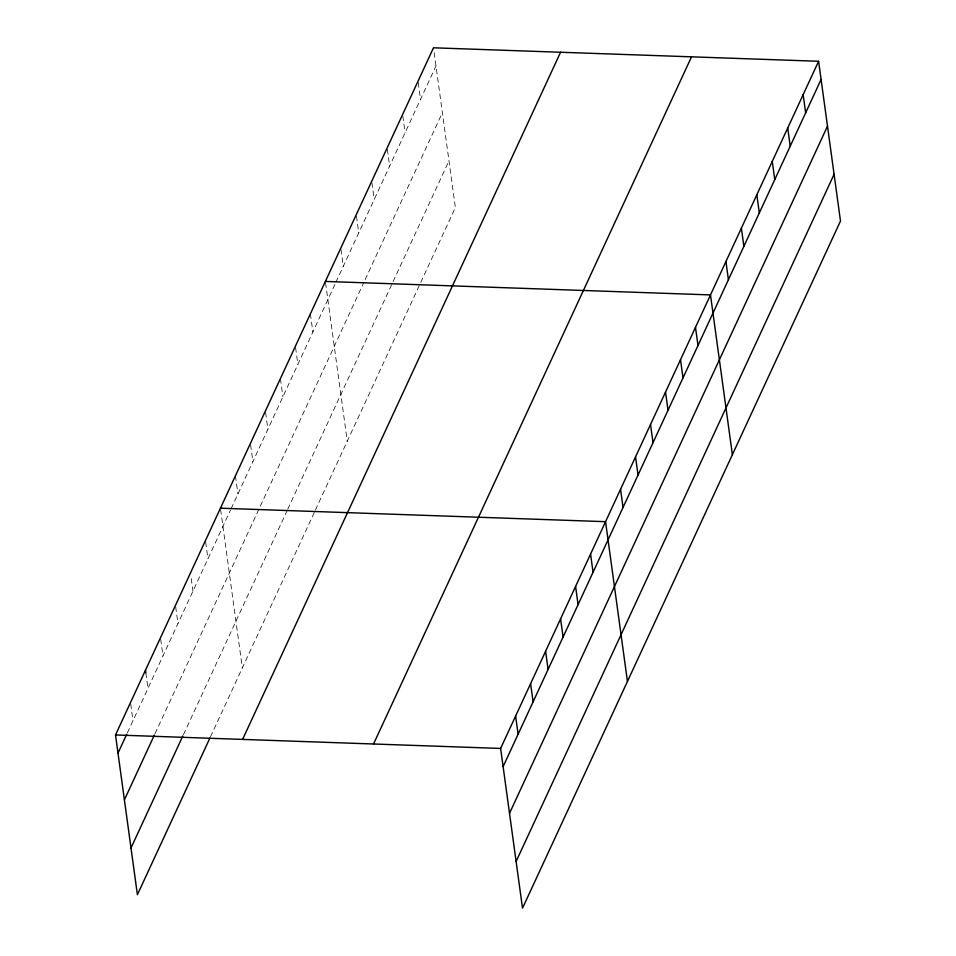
<?xml version="1.0" encoding="UTF-8"?>
<svg xmlns="http://www.w3.org/2000/svg" width="956" height="956" viewBox="0 0 956 956"><rect width="100%" height="100%" fill="white"/><g stroke="black" fill="none" stroke-linecap="round" stroke-linejoin="round"><path stroke-width="0.72" stroke-dasharray="4.78 3.58" d="M127.363 732.882L230.432 510.169M231.053 508.819L335.281 283.585M335.903 282.247L435.984 65.964M155.003 733.718L363.925 282.247M365.156 279.57L442.377 112.689M183.456 734.614L287.147 510.552M287.768 509.201L448.973 160.835M210.475 736.789L314.787 511.376M315.408 510.026L455.379 207.56L433.486 47.8M418.238 82.575L420.532 99.34M402.787 115.951L405.093 132.717M387.347 149.327L389.642 166.093M371.908 182.704L374.202 199.469M356.457 216.08L358.751 232.846M341.017 249.456L343.312 266.222M325.566 282.833L347.255 441.194M310.389 313.831L312.875 331.995M295.583 347.625L297.89 364.391M280.407 378.624L282.892 396.788M265.601 412.406L267.907 429.184M250.615 444.803L252.91 461.581M235.439 475.801L237.924 493.977M220.633 509.596L242.334 667.957M205.648 541.992L207.942 558.758M191.224 578.571L192.957 591.155M175.665 606.773L177.959 623.551M160.68 639.17L162.974 655.947M145.874 672.964L147.977 688.344M130.697 703.963L132.992 720.728"/><path stroke-width="1.43" d="M209.854 738.14L137.401 894.72L115.509 734.961L433.486 47.8L818.599 61.28L840.491 221.039L522.514 908.2L500.621 748.44L818.599 61.28M117.994 753.125L126.742 734.232M124.4 799.849L154.382 735.068M130.996 847.996L182.835 735.965M242.597 739.406L560.575 52.245M373.533 743.995L691.523 56.834M503.119 766.616L821.096 79.456M509.512 813.341L827.49 126.18M516.109 861.476L834.086 174.315M325.375 281.434L710.487 294.914L732.38 454.674M220.442 508.198L605.554 521.677L627.447 681.437M115.509 734.961L500.621 748.44M803.16 94.656L805.645 112.832M787.72 128.032L790.206 146.208M772.269 161.409L774.754 179.585M756.829 194.785L759.315 212.961M741.378 228.161L743.876 246.337M725.939 261.538L728.424 279.714M695.502 327.31L697.988 345.486M680.517 359.707L683.002 377.871M665.519 392.103L668.005 410.267M650.534 424.5L653.02 442.664M635.537 456.884L638.034 475.06M620.552 489.281L623.037 507.457M590.569 554.074L593.055 572.238M575.584 586.47L578.069 604.634M560.586 618.867L563.072 637.031M545.601 651.263L548.087 669.427M530.604 683.648L533.101 701.823M515.619 716.044L518.104 734.22M145.491 670.168L145.874 672.964"/></g></svg>
